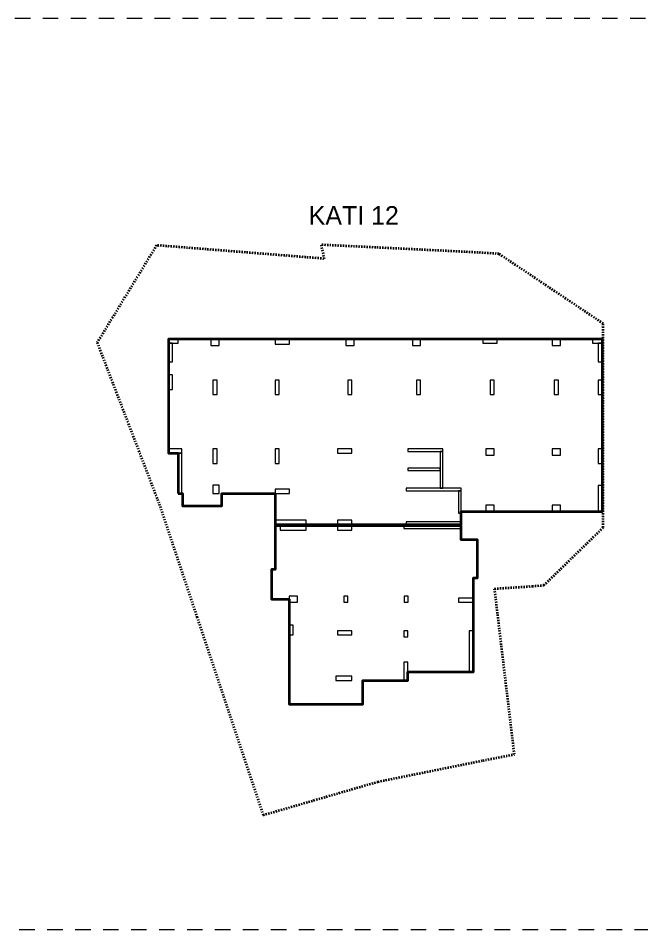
# Model space of a CAD drawing. Header units: millimetres. Extents: x 528085 to 770311, y -199274 to -111212.
# Drawn here: x 649916 to 710113, y -199274 to -111212 of the extents above; entities that cross this region are included whole.
import ezdxf

# ---------------------------------------------------------------- set-up
doc = ezdxf.new("R2010")
doc.units = ezdxf.units.MM
doc.header["$MEASUREMENT"] = 0
doc.linetypes.add('Dashed', pattern=[254, 127, -127])
doc.linetypes.add('Long Dashed', pattern=[2700, 1500, -1200])
for name, color, linetype, lineweight, true_color in [('2D Drafting - General_Pen_No__88', 7, 'Continuous', 20, 0xfd4435), ('A - Akset_Pen_No__108', 7, 'Continuous', 13, 0xfd8379), ('A - Akset_Pen_No__8', 7, 'Continuous', 35, 0xa80f02)]:
    doc.layers.add(name, color=color, linetype=linetype, lineweight=lineweight, true_color=true_color)
doc.layers.add('A - Perdhesa polyline_Pen_No__6', color=5, linetype='Continuous', lineweight=35)
doc.layers.add('A - Shtyllat_Pen_No__20', color=1, linetype='Continuous', lineweight=0)
doc.layers.add('A - Shtyllat', color=7, linetype='Continuous')
doc.styles.add('GENERATED_STYLE_2', font='')
doc.styles.get('GENERATED_STYLE_2').set_extended_font_data('Century Gothic')

# ---------------------------------------------------------------- blocks, each defined once
blk = doc.blocks.new('Column_158', base_point=(701865, -142516))
at = {"layer": 'A - Shtyllat_Pen_No__20', "color": 1, "linetype": 'Continuous', "lineweight": 0, "flags": 128}
blk.add_lwpolyline([(702265, -142816), (702265, -142216), (701465, -142216), (701465, -142816)], close=True, dxfattribs=at)
blk = doc.blocks.new('Column_159', base_point=(688565, -146866))
at = {"layer": 'A - Shtyllat_Pen_No__20', "color": 1, "linetype": 'Continuous', "lineweight": 0, "flags": 128}
blk.add_lwpolyline([(688765, -146166), (688365, -146166), (688365, -147566), (688765, -147566)], close=True, dxfattribs=at)
blk = doc.blocks.new('Column_160', base_point=(706115, -157616))
at = {"layer": 'A - Shtyllat_Pen_No__20', "color": 1, "linetype": 'Continuous', "lineweight": 0, "flags": 128}
blk.add_lwpolyline([(706315, -156366), (705915, -156366), (705915, -158866), (706315, -158866)], close=True, dxfattribs=at)
blk = doc.blocks.new('Column_161', base_point=(695465, -153116))
at = {"layer": 'A - Shtyllat_Pen_No__20', "color": 1, "linetype": 'Continuous', "lineweight": 0, "flags": 128}
blk.add_lwpolyline([(695065, -152816), (695065, -153416), (695865, -153416), (695865, -152816)], close=True, dxfattribs=at)
blk = doc.blocks.new('Column_162', base_point=(688365, -142516))
at = {"layer": 'A - Shtyllat_Pen_No__20', "color": 1, "linetype": 'Continuous', "lineweight": 0, "flags": 128}
blk.add_lwpolyline([(687965, -142216), (687965, -142816), (688765, -142816), (688765, -142216)], close=True, dxfattribs=at)
blk = doc.blocks.new('Column_163', base_point=(681535, -167336))
at = {"layer": 'A - Shtyllat_Pen_No__20', "color": 1, "linetype": 'Continuous', "lineweight": 0, "flags": 128}
blk.add_lwpolyline([(681735, -167636), (681735, -167036), (681335, -167036), (681335, -167636)], close=True, dxfattribs=at)
blk = doc.blocks.new('Column_164', base_point=(681435, -170586))
at = {"layer": 'A - Shtyllat_Pen_No__20', "color": 1, "linetype": 'Continuous', "lineweight": 0, "flags": 128}
blk.add_lwpolyline([(682135, -170786), (682135, -170386), (680735, -170386), (680735, -170786)], close=True, dxfattribs=at)
blk = doc.blocks.new('Column_165', base_point=(692540, -157941))
at = {"layer": 'A - Shtyllat_Pen_No__20', "color": 1, "linetype": 'Continuous', "lineweight": 0, "flags": 128}
blk.add_lwpolyline([(692665, -156866), (692415, -156866), (692415, -159016), (692665, -159016)], close=True, dxfattribs=at)
blk = doc.blocks.new('Column_166', base_point=(681435, -159916))
at = {"layer": 'A - Shtyllat_Pen_No__20', "color": 1, "linetype": 'Continuous', "lineweight": 0, "flags": 128}
blk.add_lwpolyline([(682135, -160116), (682135, -159716), (680735, -159716), (680735, -160116)], close=True, dxfattribs=at)
blk = doc.blocks.new('Column_167', base_point=(689215, -152941))
at = {"layer": 'A - Shtyllat_Pen_No__20', "color": 1, "linetype": 'Continuous', "lineweight": 0, "flags": 128}
blk.add_lwpolyline([(687515, -152816), (687515, -153066), (690915, -153066), (690915, -152816)], close=True, dxfattribs=at)
blk = doc.blocks.new('Column_168', base_point=(687365, -167336))
at = {"layer": 'A - Shtyllat_Pen_No__20', "color": 1, "linetype": 'Continuous', "lineweight": 0, "flags": 128}
blk.add_lwpolyline([(687565, -167636), (687565, -167036), (687165, -167036), (687165, -167636)], close=True, dxfattribs=at)
blk = doc.blocks.new('Column_169', base_point=(664890, -142416))
at = {"layer": 'A - Shtyllat_Pen_No__20', "color": 1, "linetype": 'Continuous', "lineweight": 0, "flags": 128}
blk.add_lwpolyline([(665365, -142616), (665365, -142216), (664415, -142216), (664415, -142616)], close=True, dxfattribs=at)
blk = doc.blocks.new('Column_170', base_point=(681350, -174985))
at = {"layer": 'A - Shtyllat_Pen_No__20', "color": 1, "linetype": 'Continuous', "lineweight": 0, "flags": 128}
blk.add_lwpolyline([(682135, -175185), (682135, -174785), (680565, -174785), (680565, -175185)], close=True, dxfattribs=at)
blk = doc.blocks.new('Column_171', base_point=(706115, -143516))
at = {"layer": 'A - Shtyllat_Pen_No__20', "color": 1, "linetype": 'Continuous', "lineweight": 0, "flags": 128}
blk.add_lwpolyline([(706315, -142616), (705915, -142616), (705915, -144416), (706315, -144416)], close=True, dxfattribs=at)
blk = doc.blocks.new('Column_172', base_point=(668915, -153516))
at = {"layer": 'A - Shtyllat_Pen_No__20', "color": 1, "linetype": 'Continuous', "lineweight": 0, "flags": 128}
blk.add_lwpolyline([(669115, -152816), (668715, -152816), (668715, -154216), (669115, -154216)], close=True, dxfattribs=at)
blk = doc.blocks.new('Column_173', base_point=(664615, -143516))
at = {"layer": 'A - Shtyllat_Pen_No__20', "color": 1, "linetype": 'Continuous', "lineweight": 0, "flags": 128}
blk.add_lwpolyline([(664815, -142616), (664415, -142616), (664415, -144416), (664815, -144416)], close=True, dxfattribs=at)
blk = doc.blocks.new('Column_174', base_point=(701865, -146866))
at = {"layer": 'A - Shtyllat_Pen_No__20', "color": 1, "linetype": 'Continuous', "lineweight": 0, "flags": 128}
blk.add_lwpolyline([(702065, -146166), (701665, -146166), (701665, -147566), (702065, -147566)], close=True, dxfattribs=at)
blk = doc.blocks.new('Column_175', base_point=(693665, -172373))
at = {"layer": 'A - Shtyllat_Pen_No__20', "color": 1, "linetype": 'Continuous', "lineweight": 0, "flags": 128}
blk.add_lwpolyline([(693865, -170398), (693465, -170398), (693465, -174348), (693865, -174348)], close=True, dxfattribs=at)
blk = doc.blocks.new('Column_176', base_point=(668915, -146866))
at = {"layer": 'A - Shtyllat_Pen_No__20', "color": 1, "linetype": 'Continuous', "lineweight": 0, "flags": 128}
blk.add_lwpolyline([(669115, -146166), (668715, -146166), (668715, -147566), (669115, -147566)], close=True, dxfattribs=at)
blk = doc.blocks.new('Column_177', base_point=(676465, -160466))
at = {"layer": 'A - Shtyllat_Pen_No__20', "color": 1, "linetype": 'Continuous', "lineweight": 0, "flags": 128}
blk.add_lwpolyline([(677715, -160666), (677715, -160266), (675215, -160266), (675215, -160666)], close=True, dxfattribs=at)
blk = doc.blocks.new('Column_178', base_point=(690790, -154841))
at = {"layer": 'A - Shtyllat_Pen_No__20', "color": 1, "linetype": 'Continuous', "lineweight": 0, "flags": 128}
blk.add_lwpolyline([(690915, -153066), (690665, -153066), (690665, -156616), (690915, -156616)], close=True, dxfattribs=at)
blk = doc.blocks.new('Column_179', base_point=(687335, -174310))
at = {"layer": 'A - Shtyllat_Pen_No__20', "color": 1, "linetype": 'Continuous', "lineweight": 0, "flags": 128}
blk.add_lwpolyline([(687535, -173435), (687135, -173435), (687135, -175185), (687535, -175185)], close=True, dxfattribs=at)
blk = doc.blocks.new('Column_180', base_point=(705840, -142416))
at = {"layer": 'A - Shtyllat_Pen_No__20', "color": 1, "linetype": 'Continuous', "lineweight": 0, "flags": 128}
blk.add_lwpolyline([(706315, -142616), (706315, -142216), (705365, -142216), (705365, -142616)], close=True, dxfattribs=at)
blk = doc.blocks.new('Column_181', base_point=(689900, -160391))
at = {"layer": 'A - Shtyllat_Pen_No__20', "color": 1, "linetype": 'Continuous', "lineweight": 0, "flags": 128}
blk.add_lwpolyline([(687135, -160266), (687135, -160516), (692665, -160516), (692665, -160266)], close=True, dxfattribs=at)
blk = doc.blocks.new('Column_182', base_point=(676465, -167336))
at = {"layer": 'A - Shtyllat_Pen_No__20', "color": 1, "linetype": 'Continuous', "lineweight": 0, "flags": 128}
blk.add_lwpolyline([(676065, -167036), (676065, -167636), (676865, -167636), (676865, -167036)], close=True, dxfattribs=at)
blk = doc.blocks.new('Column_183', base_point=(693140, -167436))
at = {"layer": 'A - Shtyllat_Pen_No__20', "color": 1, "linetype": 'Continuous', "lineweight": 0, "flags": 128}
blk.add_lwpolyline([(693865, -167636), (693865, -167236), (692415, -167236), (692415, -167636)], close=True, dxfattribs=at)
blk = doc.blocks.new('Column_184', base_point=(675415, -156916))
at = {"layer": 'A - Shtyllat_Pen_No__20', "color": 1, "linetype": 'Continuous', "lineweight": 0, "flags": 128}
blk.add_lwpolyline([(676115, -157116), (676115, -156716), (674715, -156716), (674715, -157116)], close=True, dxfattribs=at)
blk = doc.blocks.new('Column_185', base_point=(675415, -142466))
at = {"layer": 'A - Shtyllat_Pen_No__20', "color": 1, "linetype": 'Continuous', "lineweight": 0, "flags": 128}
blk.add_lwpolyline([(676115, -142716), (676115, -142216), (674715, -142216), (674715, -142716)], close=True, dxfattribs=at)
blk = doc.blocks.new('Column_186', base_point=(674915, -153516))
at = {"layer": 'A - Shtyllat_Pen_No__20', "color": 1, "linetype": 'Continuous', "lineweight": 0, "flags": 128}
blk.add_lwpolyline([(675115, -152816), (674715, -152816), (674715, -154216), (675115, -154216)], close=True, dxfattribs=at)
blk = doc.blocks.new('Column_187', base_point=(681435, -160466))
at = {"layer": 'A - Shtyllat_Pen_No__20', "color": 1, "linetype": 'Continuous', "lineweight": 0, "flags": 128}
blk.add_lwpolyline([(682135, -160666), (682135, -160266), (680735, -160266), (680735, -160666)], close=True, dxfattribs=at)
blk = doc.blocks.new('Column_188', base_point=(689090, -154791))
at = {"layer": 'A - Shtyllat_Pen_No__20', "color": 1, "linetype": 'Continuous', "lineweight": 0, "flags": 128}
blk.add_lwpolyline([(687515, -154666), (687515, -154916), (690665, -154916), (690665, -154666)], close=True, dxfattribs=at)
blk = doc.blocks.new('Column_189', base_point=(695465, -142416))
at = {"layer": 'A - Shtyllat_Pen_No__20', "color": 1, "linetype": 'Continuous', "lineweight": 0, "flags": 128}
blk.add_lwpolyline([(696165, -142616), (696165, -142216), (694765, -142216), (694765, -142616)], close=True, dxfattribs=at)
blk = doc.blocks.new('Column_190', base_point=(701865, -153116))
at = {"layer": 'A - Shtyllat_Pen_No__20', "color": 1, "linetype": 'Continuous', "lineweight": 0, "flags": 128}
blk.add_lwpolyline([(701465, -152816), (701465, -153416), (702265, -153416), (702265, -152816)], close=True, dxfattribs=at)
blk = doc.blocks.new('Column_191', base_point=(687335, -170686))
at = {"layer": 'A - Shtyllat_Pen_No__20', "color": 1, "linetype": 'Continuous', "lineweight": 0, "flags": 128}
blk.add_lwpolyline([(687535, -170986), (687535, -170386), (687135, -170386), (687135, -170986)], close=True, dxfattribs=at)
blk = doc.blocks.new('Column_192', base_point=(665065, -153016))
at = {"layer": 'A - Shtyllat_Pen_No__20', "color": 1, "linetype": 'Continuous', "lineweight": 0, "flags": 128}
blk.add_lwpolyline([(664415, -152816), (664415, -153216), (665715, -153216), (665715, -152816)], close=True, dxfattribs=at)
blk = doc.blocks.new('Column_193', base_point=(681435, -153016))
at = {"layer": 'A - Shtyllat_Pen_No__20', "color": 1, "linetype": 'Continuous', "lineweight": 0, "flags": 128}
blk.add_lwpolyline([(682135, -153216), (682135, -152816), (680735, -152816), (680735, -153216)], close=True, dxfattribs=at)
blk = doc.blocks.new('Column_194', base_point=(690015, -156741))
at = {"layer": 'A - Shtyllat_Pen_No__20', "color": 1, "linetype": 'Continuous', "lineweight": 0, "flags": 128}
blk.add_lwpolyline([(687365, -156616), (687365, -156866), (692665, -156866), (692665, -156616)], close=True, dxfattribs=at)
blk = doc.blocks.new('Column_195', base_point=(706115, -153516))
at = {"layer": 'A - Shtyllat_Pen_No__20', "color": 1, "linetype": 'Continuous', "lineweight": 0, "flags": 128}
blk.add_lwpolyline([(706315, -152816), (705915, -152816), (705915, -154216), (706315, -154216)], close=True, dxfattribs=at)
blk = doc.blocks.new('Column_196', base_point=(664615, -146366))
at = {"layer": 'A - Shtyllat_Pen_No__20', "color": 1, "linetype": 'Continuous', "lineweight": 0, "flags": 128}
blk.add_lwpolyline([(664815, -145666), (664415, -145666), (664415, -147066), (664815, -147066)], close=True, dxfattribs=at)
blk = doc.blocks.new('Column_197', base_point=(674915, -146866))
at = {"layer": 'A - Shtyllat_Pen_No__20', "color": 1, "linetype": 'Continuous', "lineweight": 0, "flags": 128}
blk.add_lwpolyline([(675115, -146166), (674715, -146166), (674715, -147566), (675115, -147566)], close=True, dxfattribs=at)
blk = doc.blocks.new('Column_198', base_point=(676265, -170311))
at = {"layer": 'A - Shtyllat_Pen_No__20', "color": 1, "linetype": 'Continuous', "lineweight": 0, "flags": 128}
blk.add_lwpolyline([(676065, -170786), (676465, -170786), (676465, -169836), (676065, -169836)], close=True, dxfattribs=at)
blk = doc.blocks.new('Column_199', base_point=(706115, -146866))
at = {"layer": 'A - Shtyllat_Pen_No__20', "color": 1, "linetype": 'Continuous', "lineweight": 0, "flags": 128}
blk.add_lwpolyline([(706315, -146166), (705915, -146166), (705915, -147566), (706315, -147566)], close=True, dxfattribs=at)
blk = doc.blocks.new('Column_200', base_point=(668915, -142516))
at = {"layer": 'A - Shtyllat_Pen_No__20', "color": 1, "linetype": 'Continuous', "lineweight": 0, "flags": 128}
blk.add_lwpolyline([(668515, -142216), (668515, -142816), (669315, -142816), (669315, -142216)], close=True, dxfattribs=at)
blk = doc.blocks.new('Column_201', base_point=(695665, -146866))
at = {"layer": 'A - Shtyllat_Pen_No__20', "color": 1, "linetype": 'Continuous', "lineweight": 0, "flags": 128}
blk.add_lwpolyline([(695865, -146166), (695465, -146166), (695465, -147566), (695865, -147566)], close=True, dxfattribs=at)
blk = doc.blocks.new('Column_202', base_point=(701865, -158566))
at = {"layer": 'A - Shtyllat_Pen_No__20', "color": 1, "linetype": 'Continuous', "lineweight": 0, "flags": 128}
blk.add_lwpolyline([(702265, -158866), (702265, -158266), (701465, -158266), (701465, -158866)], close=True, dxfattribs=at)
blk = doc.blocks.new('Column_203', base_point=(690015, -159991))
at = {"layer": 'A - Shtyllat_Pen_No__20', "color": 1, "linetype": 'Continuous', "lineweight": 0, "flags": 128}
blk.add_lwpolyline([(687365, -159866), (687365, -160116), (692665, -160116), (692665, -159866)], close=True, dxfattribs=at)
blk = doc.blocks.new('Column_204', base_point=(681935, -146866))
at = {"layer": 'A - Shtyllat_Pen_No__20', "color": 1, "linetype": 'Continuous', "lineweight": 0, "flags": 128}
blk.add_lwpolyline([(682135, -146166), (681735, -146166), (681735, -147566), (682135, -147566)], close=True, dxfattribs=at)
blk = doc.blocks.new('Column_205', base_point=(676215, -159916))
at = {"layer": 'A - Shtyllat_Pen_No__20', "color": 1, "linetype": 'Continuous', "lineweight": 0, "flags": 128}
blk.add_lwpolyline([(677715, -160116), (677715, -159716), (674715, -159716), (674715, -160116)], close=True, dxfattribs=at)
blk = doc.blocks.new('Column_206', base_point=(695465, -158566))
at = {"layer": 'A - Shtyllat_Pen_No__20', "color": 1, "linetype": 'Continuous', "lineweight": 0, "flags": 128}
blk.add_lwpolyline([(695865, -158866), (695865, -158266), (695065, -158266), (695065, -158866)], close=True, dxfattribs=at)
blk = doc.blocks.new('Column_207', base_point=(681935, -142516))
at = {"layer": 'A - Shtyllat_Pen_No__20', "color": 1, "linetype": 'Continuous', "lineweight": 0, "flags": 128}
blk.add_lwpolyline([(681535, -142216), (681535, -142816), (682335, -142816), (682335, -142216)], close=True, dxfattribs=at)
blk = doc.blocks.new('Column_208', base_point=(665540, -155166))
at = {"layer": 'A - Shtyllat_Pen_No__20', "color": 1, "linetype": 'Continuous', "lineweight": 0, "flags": 128}
blk.add_lwpolyline([(665715, -153216), (665365, -153216), (665365, -157116), (665715, -157116)], close=True, dxfattribs=at)
blk = doc.blocks.new('Column_209', base_point=(669015, -156716))
at = {"layer": 'A - Shtyllat_Pen_No__20', "color": 1, "linetype": 'Continuous', "lineweight": 0, "flags": 128}
blk.add_lwpolyline([(668715, -157116), (669315, -157116), (669315, -156316), (668715, -156316)], close=True, dxfattribs=at)

msp = doc.modelspace()

# ---------------------------------------------------------------- linework, layer by layer
at = {"layer": 'A - Akset_Pen_No__108', "color": 11, "linetype": 'Long Dashed', "lineweight": 13, "true_color": 0xfd8379}
msp.add_lwpolyline([(528085, -111212), (770311, -111212), (770311, -199274), (528085, -199274)], close=True, dxfattribs=at)
at = {"layer": 'A - Akset_Pen_No__8', "color": 14, "linetype": 'Dashed', "lineweight": 35, "true_color": 0xa80f02}
msp.add_lwpolyline([(657534, -142551), (658078, -143968), (663525, -158150), (667163, -169043), (673559, -188189), (684638, -184968), (694765, -182922), (697819, -182324), (695910, -166322), (699546, -166081), (700677, -165989), (706390, -160416), (706390, -140716), (696325, -133982), (694318, -133847), (679157, -133103), (679438, -134443), (663263, -133151)], close=True, dxfattribs=at)
at = {"layer": 'A - Perdhesa polyline_Pen_No__6', "color": 5, "linetype": 'Continuous', "lineweight": 35}
for points in [[(665365, -157116), (665765, -157116), (665765, -158316), (669565, -158316), (669565, -157116), (674715, -157116), (674715, -160116), (692665, -160116), (692665, -158866), (706315, -158866), (706315, -142216), (664415, -142216), (664415, -153216), (665365, -153216)], [(675215, -160266), (674715, -160266), (674715, -164466), (674365, -164466), (674365, -167336), (676065, -167336), (676065, -177491), (683185, -177491), (683185, -175185), (687535, -175185), (687535, -174348), (693865, -174348), (693865, -165266), (694265, -165266), (694265, -161609), (692665, -161609), (692665, -160266)]]:
    msp.add_lwpolyline(points, close=True, dxfattribs=at)

# ---------------------------------------------------------------- block references
at = {"layer": 'A - Shtyllat', "color": 1, "lineweight": 0}
for name, p in [('Column_169', (664890, -142416)), ('Column_173', (664615, -143516)), ('Column_200', (668915, -142516)), ('Column_185', (675415, -142466)), ('Column_207', (681935, -142516)), ('Column_162', (688365, -142516)), ('Column_189', (695465, -142416)), ('Column_158', (701865, -142516)), ('Column_180', (705840, -142416)), ('Column_171', (706115, -143516)), ('Column_196', (664615, -146366)), ('Column_176', (668915, -146866)), ('Column_197', (674915, -146866)), ('Column_204', (681935, -146866)), ('Column_159', (688565, -146866)), ('Column_201', (695665, -146866)), ('Column_174', (701865, -146866)), ('Column_199', (706115, -146866)), ('Column_192', (665065, -153016)), ('Column_208', (665540, -155166)), ('Column_172', (668915, -153516)), ('Column_186', (674915, -153516)), ('Column_193', (681435, -153016)), ('Column_167', (689215, -152941)), ('Column_178', (690790, -154841)), ('Column_161', (695465, -153116)), ('Column_190', (701865, -153116)), ('Column_195', (706115, -153516)), ('Column_188', (689090, -154791)), ('Column_209', (669015, -156716)), ('Column_184', (675415, -156916)), ('Column_194', (690015, -156741)), ('Column_160', (706115, -157616)), ('Column_165', (692540, -157941)), ('Column_206', (695465, -158566)), ('Column_202', (701865, -158566)), ('Column_205', (676215, -159916)), ('Column_177', (676465, -160466)), ('Column_166', (681435, -159916)), ('Column_187', (681435, -160466)), ('Column_181', (689900, -160391)), ('Column_203', (690015, -159991)), ('Column_182', (676465, -167336)), ('Column_163', (681535, -167336)), ('Column_168', (687365, -167336)), ('Column_183', (693140, -167436)), ('Column_198', (676265, -170311)), ('Column_164', (681435, -170586)), ('Column_191', (687335, -170686)), ('Column_175', (693665, -172373)), ('Column_179', (687335, -174310)), ('Column_170', (681350, -174985))]:
    msp.add_blockref(name, p, dxfattribs=at)

# ---------------------------------------------------------------- texts
at = {"layer": '2D Drafting - General_Pen_No__88', "color": 20, "linetype": 'Continuous', "lineweight": 20, "true_color": 0xfd4435, "insert": (682311, -131163), "char_height": 1800, "attachment_point": 8, "style": 'GENERATED_STYLE_2'}
msp.add_mtext('\\A1;{\\pqc;\\fCentury Gothic|b0|i0|c0|p34;KATI \\fCentury Gothic|b0|i0|c0|p34;12}', dxfattribs=at)

doc.saveas('drawing.dxf')
